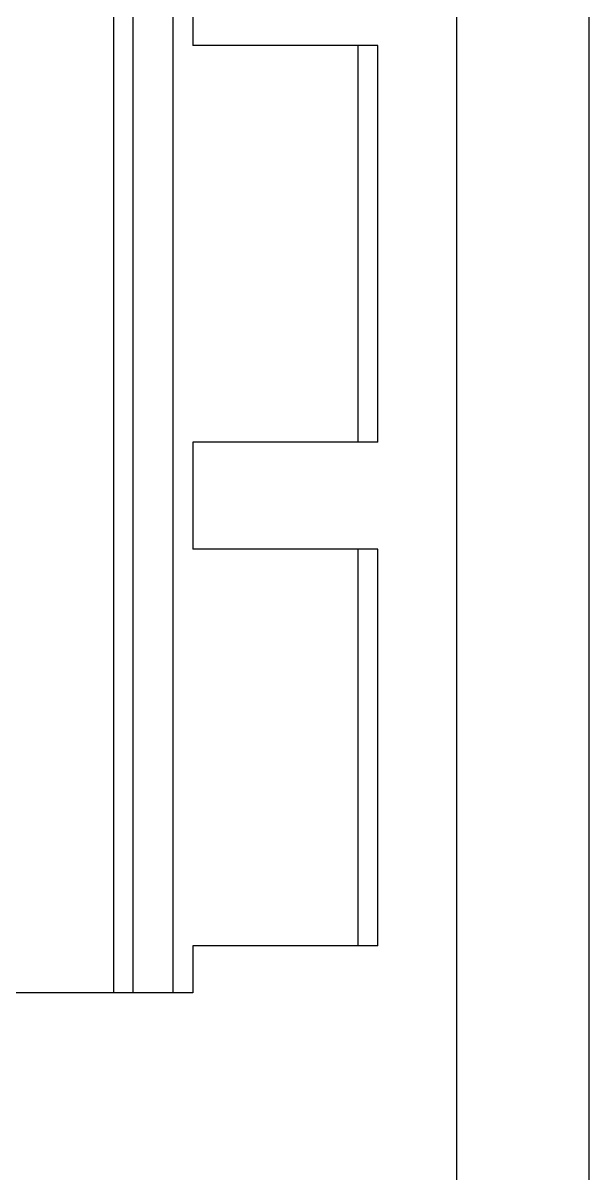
# Paper-space layout '2 DOOR PANEL LAYOUT - A1 Sheet' of a CAD drawing. Extents: x 50 to 825, y 22 to 486.
# Drawn here: x 438.07 to 439.185, y 322.807 to 325.071 of the extents above; entities that cross this region are included whole.
import ezdxf

# ---------------------------------------------------------------- set-up
doc = ezdxf.new("R2010")
doc.units = 0
doc.layers.add('N-EQPM', color=3, linetype='Continuous', lineweight=25)

psp = doc.layouts.new('2 DOOR PANEL LAYOUT - A1 Sheet')

# ---------------------------------------------------------------- linework, layer by layer
at = {"layer": 'N-EQPM', "linetype": 'Continuous'}
for p, q in [((438.9246, 319.4212), (438.9246, 327.2298)), ((439.1849, 319.4212), (439.1849, 327.2298)), ((438.2479, 326.1106), (438.2479, 323.1615)), ((438.2869, 323.1615), (438.2869, 326.1106)), ((438.365, 326.1106), (438.365, 323.1615)), ((438.4041, 325.2373), (438.4041, 325.0265)), ((438.7685, 325.0265), (438.4041, 325.0265)), ((438.7294, 325.0265), (438.7294, 324.2456)), ((438.7685, 324.2456), (438.7685, 325.0265)), ((438.4041, 324.2456), (438.4041, 324.0348)), ((438.7685, 324.2456), (438.4041, 324.2456)), ((438.7685, 324.0348), (438.4041, 324.0348)), ((438.7294, 324.0348), (438.7294, 323.2539)), ((438.7685, 323.2539), (438.7685, 324.0348)), ((438.4041, 323.2539), (438.4041, 323.1615)), ((438.7685, 323.2539), (438.4041, 323.2539)), ((438.4041, 323.1615), (437.1261, 323.1615))]:
    psp.add_line(p, q, dxfattribs=at)

doc.saveas('drawing.dxf')
